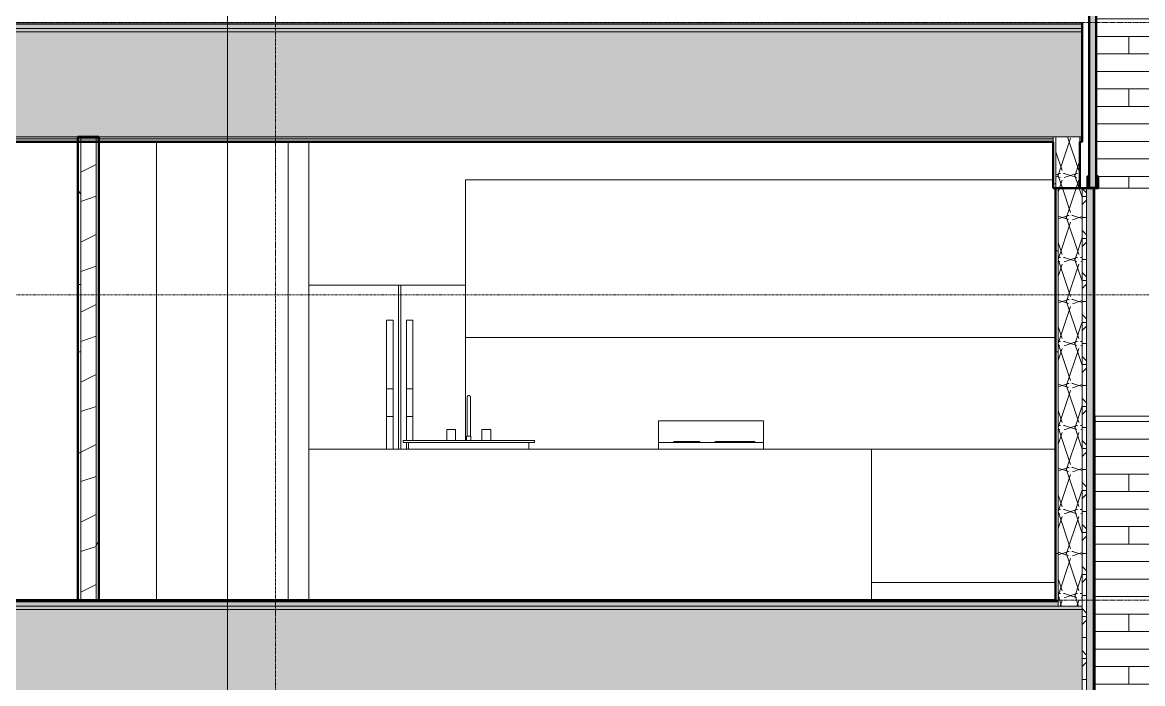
# Model space of a CAD drawing. Header units: inches. Extents: x -4168 to 1833, y -300 to 637.
# Drawn here: x 1057.8 to 1313.7, y 116.9 to 268 of the extents above; entities that cross this region are included whole.
import ezdxf

# ---------------------------------------------------------------- set-up
doc = ezdxf.new("R2010")
doc.units = ezdxf.units.IN
doc.header["$MEASUREMENT"] = 0
doc.linetypes.add('Aligning Line 1_8_', pattern=[0.25, 0.125, -0.125])
doc.linetypes.add('Grid Line 1_2_', pattern=[0.875, 0.5, -0.125, 0.125, -0.125])
for name, color, linetype, lineweight in [('0-3', 55, 'Continuous', 9), ('0-5', 170, 'Continuous', 5), ('A-FLOR-1', 8, 'Continuous', 5), ('A-FLOR-2', 31, 'Continuous', 5), ('A-FLOR-3', 251, 'Continuous', 5), ('A-FLOR-7', 192, 'Continuous', 50), ('A-FLOR-LEVL-1', 51, 'Grid Line 1_2_', 9), ('A-FLOR-MCUT', 51, 'Continuous', 13), ('A-FLOR-PATT-1', 8, 'Continuous', 9), ('A-GLAZ-CWMG-1', 247, 'Continuous', 9), ('A-GLAZ-CWMG-3', 55, 'Continuous', 9), ('A-GLAZ-CWMG-4', 51, 'Continuous', 50), ('A-WALL', 113, 'Continuous', 13), ('A-WALL-1', 10, 'Continuous', 50), ('A-WALL-10', 113, 'Continuous', 50), ('A-WALL-11', 9, 'Continuous', 9), ('A-WALL-2', 7, 'Continuous', 13), ('A-WALL-3', 135, 'Continuous', 13), ('A-WALL-5', 254, 'Continuous', 5), ('A-WALL-6', 8, 'Continuous', 5), ('A-WALL-PATT-1', 250, 'Continuous', 9), ('A-WALL-PATT-2', 253, 'Continuous', 9), ('A-WALL-PATT-3', 55, 'Continuous', 9), ('A-WALL-PATT-5', 111, 'Continuous', 9), ('G-ANNO-SYMB', 111, 'Aligning Line 1_8_', 9), ('G-ANNO-SYMB-1', 111, 'Continuous', 9), ('P-SANR-FIXT-1', 55, 'Continuous', 9), ('Q-CASE-1', 55, 'Continuous', 9), ('Q-SPCQ-1', 55, 'Continuous', 9), ('S-GRID-1', 1, 'Grid Line 1_2_', 9)]:
    doc.layers.add(name, color=color, linetype=linetype, lineweight=lineweight)
pattern_1 = [(0, (-10964.796, 146.633), (30.72, 7.68), [1.267, -21.773, 1.267, -21.773, -122.88]), (0, (-10964.796, 146.633), (30.72, 7.68), [-46.08, 1.267, -44.813, 1.267, -21.773, -53.76]), (0, (-10964.796, 146.633), (30.72, 7.68), [-115.2, 1.267, -14.093, 1.267, -37.133]), (120, (-10953.276, 150.473), (-22.011075, 22.7643), [1.267, -21.773, 1.267, -21.773, -122.88]), (120, (-10953.276, 150.473), (-22.011075, 22.7643), [-46.08, 1.267, -44.813, 1.267, -21.773, -53.76]), (120, (-10953.276, 150.473), (-22.011075, 22.7643), [-115.2, 1.267, -14.093, 1.267, -37.133]), (240, (-10949.436, 165.833), (-8.708925, -30.4443), [1.267, -21.773, 1.267, -21.773, -122.88]), (240, (-10949.436, 165.833), (-8.708925, -30.4443), [-46.08, 1.267, -44.813, 1.267, -21.773, -53.76]), (240, (-10949.436, 165.833), (-8.708925, -30.4443), [-115.2, 1.267, -14.093, 1.267, -37.133])]
pattern_2 = [(0, (317.997, 146.633), (15.36, 3.84), [1.267, -10.253, 1.267, -10.253, -61.44]), (0, (317.997, 146.633), (15.36, 3.84), [-23.04, 1.267, -21.773, 1.267, -10.253, -26.88]), (0, (317.997, 146.633), (15.36, 3.84), [-57.6, 1.267, -6.413, 1.267, -17.933]), (120, (323.757, 148.553), (-11.005538, 11.38215), [1.267, -10.253, 1.267, -10.253, -61.44]), (120, (323.757, 148.553), (-11.005538, 11.38215), [-23.04, 1.267, -21.773, 1.267, -10.253, -26.88]), (120, (323.757, 148.553), (-11.005538, 11.38215), [-57.6, 1.267, -6.413, 1.267, -17.933]), (240, (325.677, 156.233), (-4.354462, -15.22215), [1.267, -10.253, 1.267, -10.253, -61.44]), (240, (325.677, 156.233), (-4.354462, -15.22215), [-23.04, 1.267, -21.773, 1.267, -10.253, -26.88]), (240, (325.677, 156.233), (-4.354462, -15.22215), [-57.6, 1.267, -6.413, 1.267, -17.933])]
pattern_3 = [(0, (317.997, 146.633), (0, 4.798), []), (315, (317.997, 146.633), (4.798427, 0), [6.786, -6.786]), (45, (317.997, 146.633), (4.798427, 0), [6.786, -6.786])]
pattern_4 = [(0, (317.997, 146.633), (30.72, 7.68), [1.267, -21.773, 1.267, -21.773, -122.88]), (0, (317.997, 146.633), (30.72, 7.68), [-46.08, 1.267, -44.813, 1.267, -21.773, -53.76]), (0, (317.997, 146.633), (30.72, 7.68), [-115.2, 1.267, -14.093, 1.267, -37.133]), (120, (329.517, 150.473), (-22.011075, 22.7643), [1.267, -21.773, 1.267, -21.773, -122.88]), (120, (329.517, 150.473), (-22.011075, 22.7643), [-46.08, 1.267, -44.813, 1.267, -21.773, -53.76]), (120, (329.517, 150.473), (-22.011075, 22.7643), [-115.2, 1.267, -14.093, 1.267, -37.133]), (240, (333.357, 165.833), (-8.708925, -30.4443), [1.267, -21.773, 1.267, -21.773, -122.88]), (240, (333.357, 165.833), (-8.708925, -30.4443), [-46.08, 1.267, -44.813, 1.267, -21.773, -53.76]), (240, (333.357, 165.833), (-8.708925, -30.4443), [-115.2, 1.267, -14.093, 1.267, -37.133])]
pattern_5 = [(161.57, (318.477, 147.113), (-3.8399538, -1.54e-05), [0, -27.322, 3.034, 0]), (18.43, (317.517, 147.113), (-3.8399538, 1.54e-05), [0, -27.322, 3.034, 0]), (108.43, (318.477, 147.113), (1.919622, -9.6005246), [9.106, -21.25]), (71.57, (317.517, 147.113), (1.919622, 9.6005246), [9.106, -21.25])]

# ---------------------------------------------------------------- blocks, each defined once
blk = doc.blocks.new('Refrigerator_-_Side-by-Side_6047 - 36_ X 30_-V60-BUILDING SECTION - EAST_WEST AT RAMP - LOOKING SOUTH')
at = {"layer": 'Q-SPCQ-1'}
for p, q in [((-10159.59, 208), (-10159.59, 170.5)), ((-10139.09, 208), (-10159.59, 208)), ((-10138.59, 208), (-10139.09, 208)), ((-10139.09, 170.5), (-10139.09, 208)), ((-10138.59, 208), (-10138.59, 170.5)), ((-10123.84, 208), (-10138.59, 208)), ((-10123.84, 172.5), (-10123.84, 208)), ((-10141.87, 184.29), (-10141.87, 200)), ((-10141.87, 200), (-10140.35, 200)), ((-10140.35, 200), (-10140.35, 184.29)), ((-10137.33, 184.29), (-10137.33, 200)), ((-10135.81, 200), (-10137.33, 200)), ((-10135.81, 200), (-10135.81, 184.29)), ((-10141.87, 177.94), (-10141.87, 184.29)), ((-10141.87, 184.29), (-10140.35, 184.29)), ((-10140.35, 184.29), (-10140.35, 177.94)), ((-10137.33, 177.94), (-10137.33, 184.29)), ((-10135.81, 184.29), (-10137.33, 184.29)), ((-10135.81, 184.29), (-10135.81, 177.94)), ((-10141.87, 170.5), (-10141.87, 177.94)), ((-10141.87, 177.94), (-10140.35, 177.94)), ((-10140.35, 177.94), (-10140.35, 170.5)), ((-10137.33, 172.5), (-10137.33, 177.94)), ((-10135.81, 177.94), (-10137.33, 177.94)), ((-10135.81, 177.94), (-10135.81, 172.5)), ((-10137.33, 170.5), (-10137.33, 172))]:
    blk.add_line(p, q, dxfattribs=at)
blk = doc.blocks.new('Range - 24_ x 24_-1372826-BUILDING SECTION - EAST_WEST AT RAMP - LOOKING SOUTH')
at = {"layer": 'Q-SPCQ-1'}
for p, q in [((-10591.52, 36), (-10591.52, 41)), ((-10591.52, 41), (-10567.52, 41)), ((-10567.52, 41), (-10567.52, 36)), ((-10591.52, 36), (-10591.52, 34.5)), ((-10567.52, 36), (-10591.52, 36)), ((-10588.02, 36.25), (-10588.02, 36)), ((-10588.02, 36.25), (-10582.02, 36.25)), ((-10582.02, 36), (-10582.02, 36.25)), ((-10578.52, 36.25), (-10578.52, 36)), ((-10578.52, 36.25), (-10577.54, 36.25)), ((-10577.52, 36.25), (-10577.52, 36)), ((-10577.52, 36.25), (-10570.52, 36.25)), ((-10570.52, 36), (-10570.52, 36.25)), ((-10570.5, 36.25), (-10569.52, 36.25)), ((-10569.52, 36), (-10569.52, 36.25)), ((-10567.52, 34.5), (-10567.52, 36))]:
    blk.add_line(p, q, dxfattribs=at)
blk = doc.blocks.new('OD_CW_Base Cabinet - OD_CW_Base Cabinet-1985765-BUILDING SECTION - EAST_WEST AT RAMP - LOOKING SOUTH')
at = {"layer": 'Q-CASE-1'}
for p, q in [((-9989.06, 170.5), (-10031.06, 170.5)), ((-10031.06, 140), (-9989.06, 140))]:
    blk.add_line(p, q, dxfattribs=at)
blk = doc.blocks.new('Sink Kitchen-Single - 30_ x 21_-366345-BUILDING SECTION - EAST_WEST AT RAMP - LOOKING SOUTH')
at = {"layer": 'P-SANR-FIXT-1'}
for p, q in [((-11068.88, 43.87), (-11068.88, 37.5)), ((-11068.88, 43.87), (-11068.88, 42.5)), ((-11068.13, 37.5), (-11068.13, 43.87)), ((-11068.13, 42.5), (-11068.13, 43.87)), ((-11068.87, 42.5), (-11068.87, 42.5)), ((-11068.14, 42.5), (-11068.14, 42.5)), ((-11073.51, 39), (-11073.51, 36.5)), ((-11073.51, 39), (-11071.51, 39)), ((-11071.51, 36.5), (-11071.51, 39)), ((-11065.51, 39), (-11065.51, 36.5)), ((-11065.51, 39), (-11063.51, 39)), ((-11063.51, 36.5), (-11063.51, 39)), ((-11083.51, 36.5), (-11053.51, 36.5)), ((-11083.51, 36.5), (-11083.51, 36)), ((-11053.51, 36), (-11083.51, 36)), ((-11082.26, 36), (-11082.26, 34.5)), ((-11069.01, 37.5), (-11069.01, 36.5)), ((-11069.01, 37.5), (-11068.01, 37.5)), ((-11068.01, 36.5), (-11068.01, 37.5)), ((-11054.76, 34.5), (-11054.76, 36)), ((-11053.51, 36), (-11053.51, 36.5))]:
    blk.add_line(p, q, dxfattribs=at)
at = {"layer": 'P-SANR-FIXT-1', "flags": 128}
for points in [[(-11068.88, 46.37), (-11068.88, 46.39), (-11068.88, 46.4), (-11068.88, 46.42), (-11068.88, 46.43), (-11068.87, 46.45), (-11068.87, 46.46), (-11068.87, 46.48), (-11068.86, 46.49), (-11068.86, 46.51), (-11068.85, 46.52), (-11068.84, 46.53), (-11068.84, 46.55), (-11068.83, 46.56), (-11068.82, 46.57), (-11068.81, 46.59), (-11068.81, 46.6), (-11068.8, 46.61), (-11068.79, 46.62), (-11068.78, 46.63), (-11068.77, 46.64), (-11068.76, 46.65), (-11068.74, 46.66), (-11068.73, 46.67), (-11068.72, 46.68), (-11068.71, 46.69), (-11068.69, 46.7), (-11068.68, 46.71), (-11068.67, 46.71), (-11068.65, 46.72), (-11068.64, 46.72), (-11068.63, 46.73), (-11068.61, 46.73), (-11068.6, 46.74), (-11068.58, 46.74), (-11068.57, 46.74), (-11068.55, 46.75), (-11068.54, 46.75), (-11068.52, 46.75), (-11068.51, 46.75), (-11068.51, 46.75)], [(-11068.88, 46.37), (-11068.88, 46.37), (-11068.88, 46.37), (-11068.88, 46.36), (-11068.88, 46.34), (-11068.88, 46.33), (-11068.88, 46.3), (-11068.88, 46.28), (-11068.88, 46.25), (-11068.88, 46.21), (-11068.88, 46.18), (-11068.88, 46.14), (-11068.88, 46.09), (-11068.88, 46.04), (-11068.88, 45.99), (-11068.88, 45.94), (-11068.88, 45.88), (-11068.88, 45.82), (-11068.88, 45.75), (-11068.88, 45.69), (-11068.88, 45.62), (-11068.88, 45.54), (-11068.88, 45.47), (-11068.88, 45.39), (-11068.88, 45.31), (-11068.88, 45.23), (-11068.88, 45.14), (-11068.88, 45.05), (-11068.88, 44.96), (-11068.88, 44.87), (-11068.88, 44.78), (-11068.88, 44.69), (-11068.88, 44.59), (-11068.88, 44.5), (-11068.88, 44.4), (-11068.88, 44.3), (-11068.88, 44.2), (-11068.88, 44.1), (-11068.88, 44), (-11068.88, 43.9), (-11068.88, 43.87)], [(-11068.88, 46.3), (-11068.88, 46.32), (-11068.88, 46.34), (-11068.88, 46.35), (-11068.88, 46.36), (-11068.88, 46.37), (-11068.88, 46.37)], [(-11068.88, 43.87), (-11068.88, 43.97), (-11068.88, 44.07), (-11068.88, 44.17), (-11068.88, 44.27), (-11068.88, 44.37), (-11068.88, 44.47), (-11068.88, 44.57), (-11068.88, 44.66), (-11068.88, 44.76), (-11068.88, 44.85), (-11068.88, 44.94), (-11068.88, 45.03), (-11068.88, 45.12), (-11068.88, 45.2), (-11068.88, 45.29), (-11068.88, 45.37), (-11068.88, 45.45), (-11068.88, 45.52), (-11068.88, 45.6), (-11068.88, 45.67), (-11068.88, 45.74), (-11068.88, 45.8), (-11068.88, 45.86), (-11068.88, 45.92), (-11068.88, 45.98), (-11068.88, 46.03), (-11068.88, 46.08), (-11068.88, 46.13), (-11068.88, 46.17)], [(-11068.51, 46.75), (-11068.49, 46.75), (-11068.48, 46.75), (-11068.46, 46.75), (-11068.45, 46.75), (-11068.43, 46.74), (-11068.42, 46.74), (-11068.4, 46.74), (-11068.39, 46.73), (-11068.37, 46.73), (-11068.36, 46.72), (-11068.35, 46.71), (-11068.33, 46.71), (-11068.32, 46.7), (-11068.31, 46.69), (-11068.29, 46.68), (-11068.28, 46.68), (-11068.27, 46.67), (-11068.26, 46.66), (-11068.25, 46.65), (-11068.24, 46.64), (-11068.23, 46.63), (-11068.22, 46.61), (-11068.21, 46.6), (-11068.2, 46.59), (-11068.19, 46.58), (-11068.18, 46.56), (-11068.17, 46.55), (-11068.17, 46.54), (-11068.16, 46.52), (-11068.16, 46.51), (-11068.15, 46.5), (-11068.15, 46.48), (-11068.14, 46.47), (-11068.14, 46.45), (-11068.14, 46.44), (-11068.13, 46.42), (-11068.13, 46.41), (-11068.13, 46.39), (-11068.13, 46.38), (-11068.13, 46.37)], [(-11068.13, 43.87), (-11068.13, 43.97), (-11068.13, 44.07), (-11068.13, 44.17), (-11068.13, 44.27), (-11068.13, 44.37), (-11068.13, 44.47), (-11068.13, 44.57), (-11068.13, 44.66), (-11068.13, 44.76), (-11068.13, 44.85), (-11068.13, 44.94), (-11068.13, 45.03), (-11068.13, 45.12), (-11068.13, 45.2), (-11068.13, 45.29), (-11068.13, 45.37), (-11068.13, 45.45), (-11068.13, 45.52), (-11068.13, 45.6), (-11068.13, 45.67), (-11068.13, 45.74), (-11068.13, 45.8), (-11068.13, 45.86), (-11068.13, 45.92), (-11068.13, 45.98), (-11068.13, 46.03), (-11068.13, 46.08), (-11068.13, 46.13), (-11068.13, 46.17), (-11068.13, 46.21), (-11068.13, 46.24), (-11068.13, 46.27), (-11068.13, 46.3), (-11068.13, 46.32), (-11068.13, 46.34), (-11068.13, 46.35), (-11068.13, 46.36), (-11068.13, 46.37), (-11068.13, 46.37), (-11068.13, 46.37)], [(-11068.13, 46.37), (-11068.13, 46.37), (-11068.13, 46.36), (-11068.13, 46.34), (-11068.13, 46.33), (-11068.13, 46.3), (-11068.13, 46.28)], [(-11068.13, 46.14), (-11068.13, 46.09), (-11068.13, 46.04), (-11068.13, 45.99), (-11068.13, 45.94), (-11068.13, 45.88), (-11068.13, 45.82), (-11068.13, 45.75), (-11068.13, 45.69), (-11068.13, 45.62), (-11068.13, 45.54), (-11068.13, 45.47), (-11068.13, 45.39), (-11068.13, 45.31), (-11068.13, 45.23), (-11068.13, 45.14), (-11068.13, 45.05), (-11068.13, 44.96), (-11068.13, 44.87), (-11068.13, 44.78), (-11068.13, 44.69), (-11068.13, 44.59), (-11068.13, 44.5), (-11068.13, 44.4), (-11068.13, 44.3), (-11068.13, 44.2), (-11068.13, 44.1), (-11068.13, 44), (-11068.13, 43.9), (-11068.13, 43.87)]]:
    blk.add_lwpolyline(points, dxfattribs=at)
blk = doc.blocks.new('OD_CW_Base Cabinet - OD_CW_Base Cabinet-1985666-BUILDING SECTION - EAST_WEST AT RAMP - LOOKING SOUTH')
at = {"layer": 'Q-CASE-1'}
for p, q in [((-10159.59, 136), (-10159.59, 170.5)), ((-10031.06, 170.5), (-10159.59, 170.5)), ((-10031.06, 170.5), (-10031.06, 136))]:
    blk.add_line(p, q, dxfattribs=at)
blk = doc.blocks.new('OD_CW_Upper Cabinet - OD_CW_Upper Cabinet-1985736-BUILDING SECTION - EAST_WEST AT RAMP - LOOKING SOUTH')
at = {"layer": 'Q-CASE-1'}
for p, q in [((-9989.56, 232), (-10123.84, 232)), ((-10123.84, 232), (-10123.84, 208)), ((-10123.84, 196), (-9989.06, 196))]:
    blk.add_line(p, q, dxfattribs=at)
blk = doc.blocks.new('CTR - 1st Phase - Unit Layouts_rvt-2-BUILDING SECTION - EAST_WEST AT RAMP - LOOKING SOUTH')
at = {"layer": 'A-WALL-PATT-1'}
h = blk.add_hatch(dxfattribs=at)
h.set_pattern_fill('FP_20', color=256, style=0, pattern_type=2)
h.set_pattern_definition(pattern_1)
h.paths.add_polyline_path([(-10211.71, 136), (-10211.71, 240.75), (-10212.34, 240.75), (-10212.34, 136)], flags=0)
h = blk.add_hatch(dxfattribs=at)
h.set_pattern_fill('FP_20', color=256, style=0, pattern_type=2)
h.set_pattern_definition(pattern_1)
h.paths.add_polyline_path([(-10208.21, 136), (-10207.59, 136), (-10207.59, 240.75), (-10208.21, 240.75), (-10208.21, 137.58)], flags=0)
at = {"layer": 'A-WALL-PATT-2'}
h = blk.add_hatch(dxfattribs=at)
h.set_pattern_fill('FP_23', color=256, style=0, pattern_type=2)
h.set_pattern_definition([(216.87, (-10958.398, 162.627), (47.980943, 31.987086), [7.997, -71.971]), (206.565, (-10948.802, 157.829), (-15.993714, -15.99413), [17.881, -17.881]), (198.435, (-10948.802, 149.832), (-31.98674, -15.99388), [10.115, -40.461])])
h.paths.add_polyline_path([(-10208.21, 136), (-10208.21, 240.75), (-10211.71, 240.75), (-10211.71, 136)], flags=0)
at = {"layer": 'A-WALL-1'}
for p, q in [((-10212.34, 241.88), (-10212.34, 136)), ((-10207.59, 241.88), (-10212.34, 241.88)), ((-10207.59, 136), (-10207.59, 241.88)), ((-10212.34, 136), (-10207.59, 136))]:
    blk.add_line(p, q, dxfattribs=at)
at = {"layer": 'A-WALL-2'}
for p, q in [((-10211.71, 241.88), (-10211.71, 136)), ((-10208.21, 241.88), (-10208.21, 136))]:
    blk.add_line(p, q, dxfattribs=at)
at = {"layer": 'A-WALL-3'}
for p, q in [((-10194.4, 240.75), (-10194.4, 136)), ((-10164.34, 136), (-10164.34, 240.75)), ((-10159.59, 240.75), (-10159.59, 208))]:
    blk.add_line(p, q, dxfattribs=at)
at = {"layer": '0-3'}
for name, p in [('OD_CW_Upper Cabinet - OD_CW_Upper Cabinet-1985736-BUILDING SECTION - EAST_WEST AT RAMP - LOOKING SOUTH', (0, 0)), ('Refrigerator_-_Side-by-Side_6047 - 36_ X 30_-V60-BUILDING SECTION - EAST_WEST AT RAMP - LOOKING SOUTH', (0, 0)), ('Sink Kitchen-Single - 30_ x 21_-366345-BUILDING SECTION - EAST_WEST AT RAMP - LOOKING SOUTH', (945.45, 136)), ('Range - 24_ x 24_-1372826-BUILDING SECTION - EAST_WEST AT RAMP - LOOKING SOUTH', (511.77, 136)), ('OD_CW_Base Cabinet - OD_CW_Base Cabinet-1985666-BUILDING SECTION - EAST_WEST AT RAMP - LOOKING SOUTH', (0, 0)), ('OD_CW_Base Cabinet - OD_CW_Base Cabinet-1985765-BUILDING SECTION - EAST_WEST AT RAMP - LOOKING SOUTH', (0, 0))]:
    blk.add_blockref(name, p, dxfattribs=at)
blk = doc.blocks.new('Rectangular Mullion - Profile_Polycarbonate_Lower-1991599-BUILDING SECTION - EAST_WEST AT RAMP - LOOKING SOUTH')
at = {"layer": 'A-GLAZ-CWMG-1'}
blk.add_hatch(color=256, dxfattribs=at).paths.add_polyline_path([(-9981.33, 230.12), (-9979.25, 230.12), (-9979.25, 232.87), (-9979.75, 232.87), (-9979.75, 232.62), (-9979.69, 232.62), (-9979.69, 232.81), (-9979.31, 232.81), (-9979.31, 230.19), (-9981.69, 230.19), (-9981.69, 232.81), (-9981.39, 232.81), (-9981.39, 232.62), (-9981.33, 232.62), (-9981.33, 232.87), (-9981.75, 232.87), (-9981.75, 230.12), (-9981.69, 230.12)], flags=0)
at = {"layer": 'A-GLAZ-CWMG-4'}
for p, q in [((-9981.33, 232.87), (-9981.75, 232.87)), ((-9981.75, 232.87), (-9981.75, 230.12)), ((-9981.69, 230.19), (-9981.69, 232.81)), ((-9981.69, 232.81), (-9981.39, 232.81)), ((-9981.39, 232.81), (-9981.39, 232.62)), ((-9981.39, 232.62), (-9981.33, 232.62)), ((-9981.33, 232.62), (-9981.33, 232.87)), ((-9979.25, 232.87), (-9979.75, 232.87)), ((-9979.75, 232.87), (-9979.75, 232.62)), ((-9979.75, 232.62), (-9979.69, 232.62)), ((-9979.69, 232.62), (-9979.69, 232.81)), ((-9979.69, 232.81), (-9979.31, 232.81)), ((-9979.31, 232.81), (-9979.31, 230.19)), ((-9979.25, 230.12), (-9979.25, 232.87)), ((-9981.75, 230.12), (-9979.25, 230.12)), ((-9979.31, 230.19), (-9981.69, 230.19))]:
    blk.add_line(p, q, dxfattribs=at)

msp = doc.modelspace()

# ---------------------------------------------------------------- hatches: boundary and pattern name
at = {"layer": 'A-FLOR-1'}
h = msp.add_hatch(color=256, dxfattribs=at)
h.paths.add_polyline_path([(-833.0464, 267.625), (-264.1964, 267.625), (-264.1964, 267.875), (-833.0464, 267.875)], flags=0)
h.paths.add_polyline_path([(889.2036, 267.625), (1299.8536, 267.625), (1299.8536, 267.875), (-144.1964, 267.875), (-144.1964, 267.625), (887.6924, 267.625)], flags=0)
h = msp.add_hatch(color=256, dxfattribs=at)
h.paths.add_polyline_path([(-827.5464, 135.625), (-552.1964, 135.625), (-552.1964, 135.875), (-827.5464, 135.875)], flags=0)
h.paths.add_polyline_path([(1118.4368, 135.625), (1294.3536, 135.625), (1294.3536, 135.875), (-144.1964, 135.875), (-144.1964, 135.625), (1090.3639, 135.625)], flags=0)
at = {"layer": 'A-FLOR-2'}
h = msp.add_hatch(color=256, dxfattribs=at)
h.paths.add_polyline_path([(-833.0464, 241.875), (-264.1964, 241.875), (-264.1964, 265.875), (-833.0464, 265.875), (-833.0464, 251.9445)], flags=0)
h.paths.add_polyline_path([(-144.1964, 241.875), (1299.8536, 241.875), (1299.8536, 265.875), (-144.1964, 265.875), (-144.1964, 251.9445)], flags=0)
h = msp.add_hatch(color=256, dxfattribs=at)
h.paths.add_polyline_path([(-833.0464, 109.875), (-552.1964, 109.875), (-552.1964, 133.875), (-833.0464, 133.875), (-833.0464, 114.4005)], flags=0)
h.paths.add_polyline_path([(-144.1964, 109.875), (1299.8536, 109.875), (1299.8536, 133.875), (-144.1964, 133.875), (-144.1964, 114.4005)], flags=0)
at = {"layer": 'A-FLOR-3'}
h = msp.add_hatch(color=256, dxfattribs=at)
h.paths.add_polyline_path([(-826.9214, 241.375), (-607.7714, 241.375), (-607.7714, 241.875), (-826.9214, 241.875), (-826.9214, 241.4884)], flags=0)
h.paths.add_polyline_path([(-317.8581, 241.375), (-267.9464, 241.375), (-267.9464, 241.875), (-465.6464, 241.875), (-465.6464, 241.375), (-381.8964, 241.375)], flags=0)
h.paths.add_polyline_path([(-264.1964, 241.375), (-264.1964, 241.875), (-264.4464, 241.8748), (-264.4464, 241.375)], flags=0)
h.paths.add_polyline_path([(-604.2714, 241.375), (-469.1464, 241.375), (-469.1464, 241.875), (-604.2714, 241.875), (-604.2714, 241.5728)], flags=0)
h.paths.add_polyline_path([(1042.0548, 241.375), (1293.2286, 241.375), (1293.2286, 241.875), (-144.1964, 241.875), (-144.1964, 241.375), (1006.0548, 241.375)], flags=0)
h.paths.add_polyline_path([(1299.6918, 241.375), (1299.8536, 241.375), (1299.8536, 241.875), (1299.3536, 241.875), (1299.3536, 241.375), (1299.6771, 241.375)], flags=0)
at = {"layer": 'A-FLOR-PATT-1'}
h = msp.add_hatch(dxfattribs=at)
h.set_pattern_fill('FP_21', color=256, style=0, pattern_type=2)
h.set_pattern_definition(pattern_2)
h.paths.add_polyline_path([(-270.5714, 266.625), (-264.1964, 266.625), (-264.1964, 267.625), (-833.0464, 267.625), (-833.0464, 266.625), (-812.9949, 266.625), (-274.8027, 266.625)], flags=0)
h.paths.add_polyline_path([(887.6924, 266.625), (1299.8536, 266.625), (1299.8536, 267.625), (-144.1964, 267.625), (-144.1964, 266.625), (884.4536, 266.625)], flags=0)
h = msp.add_hatch(dxfattribs=at)
h.set_pattern_fill('FP_22', color=256, style=0, pattern_type=2)
h.set_pattern_definition(pattern_3)
h.paths.add_polyline_path([(-833.0464, 265.875), (-264.1964, 265.875), (-264.1964, 266.625), (-833.0464, 266.625)], flags=0)
h.paths.add_polyline_path([(890.2036, 265.875), (1299.8536, 265.875), (1299.8536, 266.625), (-144.1964, 266.625), (-144.1964, 265.875), (887.6924, 265.875)], flags=0)
h = msp.add_hatch(dxfattribs=at)
h.set_pattern_fill('FP_20', color=256, style=0, pattern_type=2)
h.set_pattern_definition(pattern_4)
h.paths.add_polyline_path([(-826.9214, 240.75), (-607.7714, 240.75), (-607.7714, 241.375), (-826.9214, 241.375)], flags=0)
h.paths.add_polyline_path([(-422.3964, 240.75), (-267.9464, 240.75), (-267.9464, 241.375), (-465.6464, 241.375), (-465.6464, 240.75), (-423.3964, 240.75)], flags=0)
h.paths.add_polyline_path([(-539.2476, 240.75), (-469.1464, 240.75), (-469.1464, 241.375), (-604.2714, 241.375), (-604.2714, 240.75), (-575.2476, 240.75)], flags=0)
h.paths.add_polyline_path([(-144.1964, 240.75), (1293.2286, 240.75), (1293.2286, 241.375), (-144.1964, 241.375)], flags=0)
h.paths.add_polyline_path([(-264.1964, 240.75), (-264.1964, 241.375), (-264.4464, 241.3747), (-264.4464, 240.75)], flags=0)
h.paths.add_polyline_path([(1299.3536, 240.75), (1299.8536, 240.75), (1299.8536, 241.375), (1299.3536, 241.375)], flags=0)
h = msp.add_hatch(dxfattribs=at)
h.set_pattern_fill('FP_22', color=256, style=0, pattern_type=2)
h.set_pattern_definition(pattern_3)
h.paths.add_polyline_path([(-575.2476, 133.875), (-552.1964, 133.875), (-552.1964, 134.625), (-833.0464, 134.625), (-833.0464, 133.875), (-576.1903, 133.875)], flags=0)
h.paths.add_polyline_path([(1118.4536, 133.875), (1299.8536, 133.875), (1299.8536, 134.625), (-144.1964, 134.625), (-144.1964, 133.875), (1088.3964, 133.875)], flags=0)
h = msp.add_hatch(dxfattribs=at)
h.set_pattern_fill('FP_21', color=256, style=0, pattern_type=2)
h.set_pattern_definition(pattern_2)
h.paths.add_polyline_path([(-607.7714, 134.625), (-552.1964, 134.625), (-552.1964, 135.625), (-827.5464, 135.625), (-827.5464, 134.625), (-608.3964, 134.625)], flags=0)
h.paths.add_polyline_path([(442.8536, 134.625), (1294.3536, 134.625), (1294.3536, 135.625), (-144.1964, 135.625), (-144.1964, 134.625), (417.2286, 134.625)], flags=0)
at = {"layer": 'A-WALL-11'}
msp.add_hatch(color=256, dxfattribs=at).paths.add_polyline_path([(1302.609, 230.1875), (1303.0411, 230.1875), (1303.0411, 350.0625), (1301.4663, 350.0625), (1301.4663, 230.1875), (1302.6036, 230.1875)], flags=0)
at = {"layer": 'A-WALL-5'}
h = msp.add_hatch(color=256, dxfattribs=at)
h.paths.add_polyline_path([(1302.6036, 109.75), (1302.6036, 230.125), (1302.3536, 230.125), (1302.3536, 109.75)], flags=0)
h.paths.add_polyline_path([(1302.3536, 350.125), (1302.6036, 350.125), (1302.6036, 350.5), (1302.3536, 350.5)], flags=0)
at = {"layer": 'A-WALL-6'}
h = msp.add_hatch(color=256, dxfattribs=at)
h.paths.add_polyline_path([(1302.1004, 109.75), (1302.3536, 109.75), (1302.3536, 230.125), (1300.8536, 230.125), (1300.8536, 109.75)], flags=0)
h.paths.add_polyline_path([(1302.3522, 350.125), (1302.3536, 350.125), (1302.3536, 350.5), (1300.8536, 350.5), (1300.8536, 350.125), (1302.1004, 350.125)], flags=0)
at = {"layer": 'A-WALL-PATT-3'}
h = msp.add_hatch(dxfattribs=at)
h.set_pattern_fill('FP_36', color=256, style=0, pattern_type=2)
h.set_pattern_definition([(0, (1366.479, 268.8), (0, 4), []), (90, (1366.479, 268.8), (-8, 8), [4, -28]), (90, (1382.479, 272.8), (-8, 8), [4, -28])])
h.paths.add_polyline_path([(1307.4823, 230.125), (1368.6036, 230.125), (1368.6036, 310), (1303.0411, 310), (1303.0411, 232.875), (1303.5411, 232.875), (1303.5411, 230.125)], flags=0)
h.paths.add_polyline_path([(1303.4786, 230.1875), (1303.4786, 232.8125), (1303.1036, 232.8125), (1303.1036, 232.625), (1303.0411, 232.625), (1303.0411, 230.1875)], flags=0)
h = msp.add_hatch(dxfattribs=at)
h.set_pattern_fill('FP_35', color=256, style=0, pattern_type=2)
h.set_pattern_definition([(0, (1366.479, 136.8), (0, 4), []), (90, (1366.479, 136.8), (-8, 8), [4, -28]), (90, (1382.479, 140.8), (-8, 8), [4, -28])])
h.paths.add_polyline_path([(1368.6036, 109.75), (1368.6036, 178), (1302.7911, 178), (1302.7911, 109.75), (1318.2462, 109.75)], flags=0)
at = {"layer": 'A-WALL-PATT-5'}
h = msp.add_hatch(dxfattribs=at)
h.set_pattern_fill('FP_20', color=256, style=0, pattern_type=2)
h.set_pattern_definition(pattern_4)
h.paths.add_polyline_path([(1294.3536, 136), (1294.3536, 230.125), (1293.7286, 230.125), (1293.7286, 136)], flags=0)
h.paths.add_polyline_path([(1293.7286, 350.125), (1294.3536, 350.125), (1294.3536, 350.5), (1293.7286, 350.5)], flags=0)
h = msp.add_hatch(dxfattribs=at)
h.set_pattern_fill('FP_24', color=256, style=0, pattern_type=2)
h.set_pattern_definition(pattern_5)
h.paths.add_polyline_path([(1295.5109, 134.625), (1299.8536, 134.625), (1299.8536, 230.125), (1294.3536, 230.125), (1294.3536, 134.625)], flags=0)
h.paths.add_polyline_path([(1294.3536, 350.125), (1299.8536, 350.125), (1299.8536, 350.5), (1294.3536, 350.5)], flags=0)
h = msp.add_hatch(dxfattribs=at)
h.set_pattern_fill('FP_22', color=256, style=0, pattern_type=2)
h.set_pattern_definition(pattern_3)
h.paths.add_polyline_path([(1300.8536, 109.75), (1300.8536, 230.125), (1299.8536, 230.125), (1299.8536, 109.875)], flags=0)
h.paths.add_polyline_path([(1299.8536, 350.125), (1300.8536, 350.125), (1300.8536, 350.5), (1299.8536, 350.5)], flags=0)
h = msp.add_hatch(dxfattribs=at)
h.set_pattern_fill('FP_20', color=256, style=0, pattern_type=2)
h.set_pattern_definition(pattern_4)
h.paths.add_polyline_path([(1293.692, 230.125), (1293.8536, 230.125), (1293.8536, 241.875), (1293.2286, 241.875), (1293.2286, 230.125)], flags=0)
h = msp.add_hatch(dxfattribs=at)
h.set_pattern_fill('FP_24', color=256, style=0, pattern_type=2)
h.set_pattern_definition(pattern_5)
h.paths.add_polyline_path([(1294.3536, 230.125), (1299.3536, 230.125), (1299.3536, 241.875), (1293.8536, 241.875), (1293.8536, 230.125)], flags=0)

# ---------------------------------------------------------------- linework, layer by layer
at = {"layer": 'A-FLOR-7'}
for p, q in [((1299.8536, 240.75), (1299.8536, 268)), ((-144.1964, 240.75), (1293.2286, 240.75)), ((1299.3536, 240.75), (1299.8536, 240.75)), ((1293.7286, 136), (-144.1964, 136))]:
    msp.add_line(p, q, dxfattribs=at)
at = {"layer": 'A-FLOR-LEVL-1'}
for p, q in [((-1101.901, 268), (1674.0755, 268)), ((-1101.901, 136), (1674.0755, 136))]:
    msp.add_line(p, q, dxfattribs=at)
at = {"layer": 'A-FLOR-MCUT'}
for p, q in [((1299.8536, 267.875), (-144.1964, 267.875)), ((1299.8536, 267.625), (-144.1964, 267.625)), ((1299.8536, 266.625), (-144.1964, 266.625)), ((1299.8536, 265.875), (-144.1964, 265.875)), ((1299.8536, 241.875), (-144.1964, 241.875)), ((1293.2286, 241.375), (-144.1964, 241.375)), ((1293.2286, 240.75), (1293.2286, 241.875)), ((1299.3536, 241.875), (1299.3536, 240.75)), ((1299.8536, 241.375), (1299.3536, 241.375)), ((1294.3536, 135.875), (-144.1964, 135.875)), ((1294.3536, 136), (1293.7286, 136)), ((1294.3536, 135.625), (-144.1964, 135.625)), ((1294.3536, 134.625), (-144.1964, 134.625)), ((1299.8536, 133.875), (-144.1964, 133.875))]:
    msp.add_line(p, q, dxfattribs=at)
at = {"layer": 'A-WALL'}
for p, q in [((1293.8536, 230.125), (1293.8536, 241.875)), ((1294.3536, 134.625), (1294.3536, 230.125)), ((1299.8536, 109.875), (1299.8536, 230.125)), ((1300.8536, 109.75), (1300.8536, 230.125)), ((1302.3536, 109.875), (1302.3536, 230.125)), ((1294.3536, 134.625), (1299.8536, 134.625))]:
    msp.add_line(p, q, dxfattribs=at)
at = {"layer": 'A-WALL-10'}
for p, q in [((1301.4663, 350.0625), (1301.4663, 230.1875)), ((1303.0411, 230.1875), (1303.0411, 350.0625)), ((1293.2286, 240.75), (1293.2286, 230.125)), ((1299.3536, 230.125), (1299.3536, 240.75)), ((1293.2286, 230.125), (1302.6036, 230.125)), ((1293.7286, 230.125), (1293.7286, 136)), ((1301.4663, 230.1875), (1303.0411, 230.1875)), ((1302.6036, 109.75), (1302.6036, 230.125))]:
    msp.add_line(p, q, dxfattribs=at)
at = {"layer": 'A-WALL-3'}
for p, q in [((1303.5411, 230.125), (1368.6036, 230.125)), ((1368.6036, 178), (1302.7911, 178)), ((1302.7911, 178), (1302.7911, 109.75))]:
    msp.add_line(p, q, dxfattribs=at)
at = {"layer": 'G-ANNO-SYMB'}
msp.add_line((1576.5784, 205.7608), (-1178.9656, 205.7608), dxfattribs=at)
at = {"layer": 'G-ANNO-SYMB-1'}
msp.add_line((1104.6036, 526.9531), (1104.6036, -241.8387), dxfattribs=at)
at = {"layer": 'S-GRID-1'}
msp.add_line((1115.6036, -159.8356), (1115.6036, 470.5), dxfattribs=at)

# ---------------------------------------------------------------- block references
at = {"layer": '0-5'}
msp.add_blockref('CTR - 1st Phase - Unit Layouts_rvt-2-BUILDING SECTION - EAST_WEST AT RAMP - LOOKING SOUTH', (11282.793, 0), dxfattribs=at)
at = {"layer": 'A-GLAZ-CWMG-3'}
msp.add_blockref('Rectangular Mullion - Profile_Polycarbonate_Lower-1991599-BUILDING SECTION - EAST_WEST AT RAMP - LOOKING SOUTH', (11282.793, 0), dxfattribs=at)

doc.saveas('drawing.dxf')
